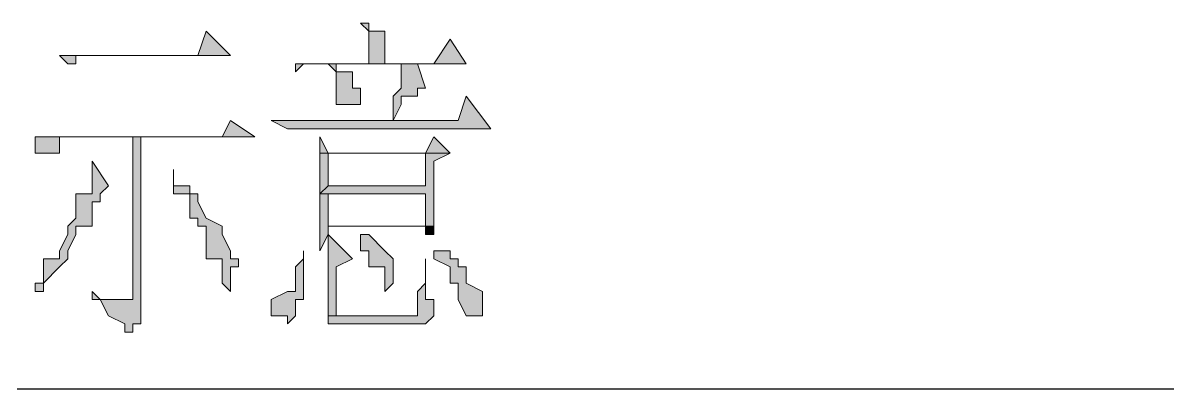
# Model space of a CAD drawing. Header units: millimetres. Extents: x 20 to 821, y 1 to 1134.
# Drawn here: x 526.95 to 552.42, y 110.84 to 118.94 of the extents above; entities that cross this region are included whole.
import ezdxf

# ---------------------------------------------------------------- set-up
doc = ezdxf.new("R2010")
doc.units = ezdxf.units.MM
doc.layers.add('1', color=7, linetype='Continuous')

msp = doc.modelspace()

# ---------------------------------------------------------------- hatches: boundary and pattern name
h = msp.add_hatch(color=0)
h.dxf.hatch_style = 2
h.paths.add_polyline_path([(531, 118.761732), (530.82, 118.221732), (527.76, 118.221732), (527.94, 118.041732), (528.12, 118.041732), (528.12, 118.221732), (531.54, 118.221732)])
h = msp.add_hatch(color=0)
h.dxf.hatch_style = 2
h.paths.add_polyline_path([(534.42, 118.941732), (534.6, 118.761732), (534.6, 118.041732), (534.96, 118.041732), (534.96, 118.761732), (534.6, 118.761732), (534.6, 118.941732)])
h = msp.add_hatch(color=0)
h.dxf.hatch_style = 2
h.paths.add_polyline_path([(536.4, 118.581732), (536.04, 118.041732), (532.98, 118.041732), (532.98, 117.861732), (533.16, 118.041732), (536.76, 118.041732)])
h = msp.add_hatch(color=0)
h.dxf.hatch_style = 2
h.paths.add_polyline_path([(533.7, 118.041732), (533.88, 117.861732), (533.88, 117.141732), (534.24, 117.141732), (534.42, 117.141732), (534.42, 117.321732), (534.42, 117.501732), (534.24, 117.501732), (534.24, 117.861732), (533.88, 117.861732), (533.88, 118.041732), (535.32, 118.041732)])
h = msp.add_hatch(color=0)
h.dxf.hatch_style = 2
h.paths.add_polyline_path([(535.68, 118.041732), (533.7, 118.041732), (535.32, 118.041732), (535.32, 117.501732), (535.14, 117.321732), (535.14, 116.781732), (535.32, 117.141732), (535.32, 117.321732), (535.68, 117.321732), (535.68, 117.501732), (535.86, 117.501732)])
h = msp.add_hatch(color=0)
h.dxf.hatch_style = 2
h.paths.add_polyline_path([(536.76, 117.321732), (536.58, 116.781732), (532.44, 116.781732), (532.8, 116.601732), (537.3, 116.601732)])
h = msp.add_hatch(color=0)
h.dxf.hatch_style = 2
h.paths.add_polyline_path([(531.54, 116.781732), (531.36, 116.421732), (527.22, 116.421732), (527.22, 116.061732), (527.76, 116.061732), (527.76, 116.421732), (532.08, 116.421732)])
h = msp.add_hatch(color=0)
h.dxf.hatch_style = 2
h.paths.add_polyline_path([(529.56, 116.421732), (529.38, 116.421732), (529.38, 113.001732), (529.38, 112.821732), (528.66, 112.821732), (528.84, 112.461732), (529.2, 112.281732), (529.2, 112.101732), (529.38, 112.101732), (529.38, 112.281732), (529.56, 112.281732)])
h = msp.add_hatch(color=0)
h.dxf.hatch_style = 2
h.paths.add_polyline_path([(533.52, 116.421732), (533.52, 116.061732), (533.7, 116.061732)])
h = msp.add_hatch(color=0)
h.dxf.hatch_style = 2
h.paths.add_polyline_path([(536.04, 116.421732), (535.86, 116.061732), (533.52, 116.061732), (533.52, 115.881732), (533.52, 115.161732), (533.7, 115.341732), (533.7, 116.061732), (535.86, 116.061732), (536.4, 116.061732)])
h = msp.add_hatch(color=0)
h.dxf.hatch_style = 2
h.paths.add_polyline_path([(536.4, 116.061732), (535.86, 116.061732), (535.86, 115.341732), (533.7, 115.341732), (533.52, 115.161732), (535.86, 115.161732), (535.86, 114.441732), (533.7, 114.441732), (536.04, 114.441732), (536.04, 115.881732)])
h = msp.add_hatch(color=0)
h.dxf.hatch_style = 2
h.paths.add_polyline_path([(528.48, 115.881732), (528.48, 115.161732), (528.12, 115.161732), (528.12, 114.621732), (527.94, 114.441732), (527.94, 114.261732), (527.76, 113.901732), (527.76, 113.721732), (527.4, 113.721732), (527.4, 113.181732), (527.22, 113.181732), (527.22, 113.001732), (527.4, 113.001732), (527.4, 113.181732), (527.76, 113.541732), (527.94, 113.721732), (527.94, 113.901732), (528.12, 114.261732), (528.12, 114.441732), (528.48, 114.441732), (528.48, 114.981732), (528.66, 114.981732), (528.66, 115.161732), (528.84, 115.341732)])
h = msp.add_hatch(color=0)
h.dxf.hatch_style = 2
h.paths.add_polyline_path([(530.28, 115.701732), (530.28, 115.161732), (530.64, 115.161732), (530.64, 114.621732), (530.82, 114.621732), (530.82, 114.441732), (531, 114.441732), (531, 113.721732), (531.36, 113.721732), (531.36, 113.181732), (531.54, 113.001732), (531.54, 113.541732), (531.72, 113.541732), (531.72, 113.721732), (531.54, 113.721732), (531.54, 113.901732), (531.36, 114.261732), (531.36, 114.441732), (531, 114.621732), (530.82, 114.981732), (530.82, 115.161732), (530.64, 115.161732), (530.64, 115.341732), (530.28, 115.341732)])
h = msp.add_hatch(color=0)
h.dxf.hatch_style = 2
h.paths.add_polyline_path([(533.52, 115.161732), (533.52, 113.901732), (533.7, 114.261732), (533.7, 114.441732), (535.86, 114.441732), (536.04, 114.441732), (533.7, 114.441732), (533.7, 115.161732), (535.86, 115.161732)])
h = msp.add_hatch(color=0)
h.dxf.hatch_style = 2
h.paths.add_polyline_path([(535.86, 114.261732), (536.04, 114.261732), (536.04, 114.441732), (535.86, 114.441732)])
h = msp.add_hatch(color=0)
h.dxf.hatch_style = 2
h.paths.add_polyline_path([(533.7, 114.261732), (533.7, 112.461732), (535.32, 112.461732), (533.88, 112.461732), (533.88, 112.821732), (533.88, 113.541732), (534.24, 113.721732)])
h = msp.add_hatch(color=0)
h.dxf.hatch_style = 2
h.paths.add_polyline_path([(534.42, 114.261732), (534.42, 113.901732), (534.6, 113.901732), (534.6, 113.541732), (534.96, 113.541732), (534.96, 113.001732), (535.14, 113.181732), (535.14, 113.721732), (534.96, 113.901732), (534.6, 114.261732)])
h = msp.add_hatch(color=0)
h.dxf.hatch_style = 2
h.paths.add_polyline_path([(533.16, 113.901732), (533.16, 113.721732), (532.98, 113.541732), (532.98, 113.001732), (532.8, 113.001732), (532.44, 112.821732), (532.44, 112.461732), (532.8, 112.461732), (532.8, 112.281732), (532.98, 112.461732), (532.98, 112.821732), (533.16, 112.821732), (533.16, 113.181732), (533.16, 113.541732)])
h = msp.add_hatch(color=0)
h.dxf.hatch_style = 2
h.paths.add_polyline_path([(536.04, 113.901732), (536.04, 113.721732), (536.4, 113.541732), (536.4, 113.181732), (536.58, 113.181732), (536.58, 112.821732), (536.76, 112.461732), (537.12, 112.461732), (537.12, 112.821732), (537.12, 113.001732), (536.76, 113.181732), (536.76, 113.541732), (536.58, 113.541732), (536.58, 113.721732), (536.4, 113.721732), (536.4, 113.901732)])
h = msp.add_hatch(color=0)
h.dxf.hatch_style = 2
h.paths.add_polyline_path([(535.86, 113.721732), (535.86, 113.181732), (535.68, 113.001732), (535.68, 112.461732), (535.32, 112.461732), (533.7, 112.461732), (533.7, 112.281732), (535.86, 112.281732), (536.04, 112.461732), (536.04, 112.821732), (535.86, 112.821732)])
h = msp.add_hatch(color=0)
h.dxf.hatch_style = 2
h.paths.add_polyline_path([(528.48, 113.001732), (528.48, 112.821732), (528.66, 112.821732), (529.38, 112.821732), (529.2, 112.821732), (528.66, 112.821732)])

# ---------------------------------------------------------------- linework, layer by layer
at = {"layer": '1', "color": 0, "lineweight": 5}
for points in [[(531, 118.761732), (530.82, 118.221732), (527.76, 118.221732), (527.94, 118.041732), (528.12, 118.041732), (528.12, 118.221732), (531.54, 118.221732), (531, 118.761732)], [(534.42, 118.941732), (534.6, 118.761732), (534.6, 118.041732), (534.96, 118.041732), (534.96, 118.761732), (534.6, 118.761732), (534.6, 118.941732), (534.42, 118.941732)], [(536.4, 118.581732), (536.04, 118.041732), (532.98, 118.041732), (532.98, 117.861732), (533.16, 118.041732), (536.76, 118.041732), (536.4, 118.581732)], [(533.7, 118.041732), (533.88, 117.861732), (533.88, 117.141732), (534.24, 117.141732), (534.42, 117.141732), (534.42, 117.321732), (534.42, 117.501732), (534.24, 117.501732), (534.24, 117.861732), (533.88, 117.861732), (533.88, 118.041732), (535.32, 118.041732), (533.7, 118.041732)], [(535.68, 118.041732), (533.7, 118.041732), (535.32, 118.041732), (535.32, 117.501732), (535.14, 117.321732), (535.14, 116.781732), (535.32, 117.141732), (535.32, 117.321732), (535.68, 117.321732), (535.68, 117.501732), (535.86, 117.501732), (535.68, 118.041732)], [(536.76, 117.321732), (536.58, 116.781732), (532.44, 116.781732), (532.8, 116.601732), (537.3, 116.601732), (536.76, 117.321732)], [(531.54, 116.781732), (531.36, 116.421732), (527.22, 116.421732), (527.22, 116.061732), (527.76, 116.061732), (527.76, 116.421732), (532.08, 116.421732), (531.54, 116.781732)], [(529.56, 116.421732), (529.38, 116.421732), (529.38, 113.001732), (529.38, 112.821732), (528.66, 112.821732), (528.84, 112.461732), (529.2, 112.281732), (529.2, 112.101732), (529.38, 112.101732), (529.38, 112.281732), (529.56, 112.281732), (529.56, 116.421732)], [(533.52, 116.421732), (533.52, 116.061732), (533.7, 116.061732), (533.52, 116.421732)], [(536.04, 116.421732), (535.86, 116.061732), (533.52, 116.061732), (533.52, 115.881732), (533.52, 115.161732), (533.7, 115.341732), (533.7, 116.061732), (535.86, 116.061732), (536.4, 116.061732), (536.04, 116.421732)], [(536.4, 116.061732), (535.86, 116.061732), (535.86, 115.341732), (533.7, 115.341732), (533.52, 115.161732), (535.86, 115.161732), (535.86, 114.441732), (533.7, 114.441732), (536.04, 114.441732), (536.04, 115.881732), (536.4, 116.061732)], [(528.48, 115.881732), (528.48, 115.161732), (528.12, 115.161732), (528.12, 114.621732), (527.94, 114.441732), (527.94, 114.261732), (527.76, 113.901732), (527.76, 113.721732), (527.4, 113.721732), (527.4, 113.181732), (527.22, 113.181732), (527.22, 113.001732), (527.4, 113.001732), (527.4, 113.181732), (527.4, 113.181732), (527.76, 113.541732), (527.94, 113.721732), (527.94, 113.901732), (528.12, 114.261732), (528.12, 114.441732), (528.48, 114.441732), (528.48, 114.981732), (528.66, 114.981732), (528.66, 115.161732), (528.84, 115.341732), (528.48, 115.881732)], [(530.28, 115.701732), (530.28, 115.161732), (530.64, 115.161732), (530.64, 114.621732), (530.82, 114.621732), (530.82, 114.441732), (531, 114.441732), (531, 113.721732), (531.36, 113.721732), (531.36, 113.181732), (531.54, 113.001732), (531.54, 113.541732), (531.72, 113.541732), (531.72, 113.721732), (531.54, 113.721732), (531.54, 113.901732), (531.36, 114.261732), (531.36, 114.441732), (531, 114.621732), (530.82, 114.981732), (530.82, 115.161732), (530.64, 115.161732), (530.64, 115.341732), (530.28, 115.341732), (530.28, 115.701732)], [(533.52, 115.161732), (533.52, 113.901732), (533.7, 114.261732), (533.7, 114.441732), (535.86, 114.441732), (536.04, 114.441732), (533.7, 114.441732), (533.7, 115.161732), (535.86, 115.161732), (533.52, 115.161732)], [(535.86, 114.261732), (536.04, 114.261732), (536.04, 114.441732), (535.86, 114.441732), (535.86, 114.261732)], [(533.7, 114.261732), (533.7, 112.461732), (535.32, 112.461732), (533.88, 112.461732), (533.88, 112.821732), (533.88, 113.541732), (534.24, 113.721732), (533.7, 114.261732)], [(534.42, 114.261732), (534.42, 113.901732), (534.6, 113.901732), (534.6, 113.541732), (534.96, 113.541732), (534.96, 113.001732), (535.14, 113.181732), (535.14, 113.721732), (534.96, 113.901732), (534.6, 114.261732), (534.42, 114.261732)], [(533.16, 113.901732), (533.16, 113.721732), (532.98, 113.541732), (532.98, 113.001732), (532.8, 113.001732), (532.44, 112.821732), (532.44, 112.461732), (532.8, 112.461732), (532.8, 112.281732), (532.98, 112.461732), (532.98, 112.821732), (533.16, 112.821732), (533.16, 113.181732), (533.16, 113.541732), (533.16, 113.901732)], [(536.04, 113.901732), (536.04, 113.721732), (536.4, 113.541732), (536.4, 113.181732), (536.58, 113.181732), (536.58, 112.821732), (536.76, 112.461732), (537.12, 112.461732), (537.12, 112.821732), (537.12, 113.001732), (536.76, 113.181732), (536.76, 113.541732), (536.58, 113.541732), (536.58, 113.721732), (536.4, 113.721732), (536.4, 113.901732), (536.04, 113.901732)], [(535.86, 113.721732), (535.86, 113.181732), (535.68, 113.001732), (535.68, 112.461732), (535.32, 112.461732), (533.7, 112.461732), (533.7, 112.281732), (535.86, 112.281732), (536.04, 112.461732), (536.04, 112.821732), (535.86, 112.821732), (535.86, 112.821732), (535.86, 113.721732)], [(528.48, 113.001732), (528.48, 112.821732), (528.66, 112.821732), (529.38, 112.821732), (529.2, 112.821732), (528.66, 112.821732), (528.48, 113.001732)]]:
    msp.add_lwpolyline(points, dxfattribs=at)
at = {"layer": '1', "color": 0, "lineweight": 25}
msp.add_lwpolyline([(480.42, 110.841732), (552.42, 110.841732)], dxfattribs=at)

doc.saveas('drawing.dxf')
